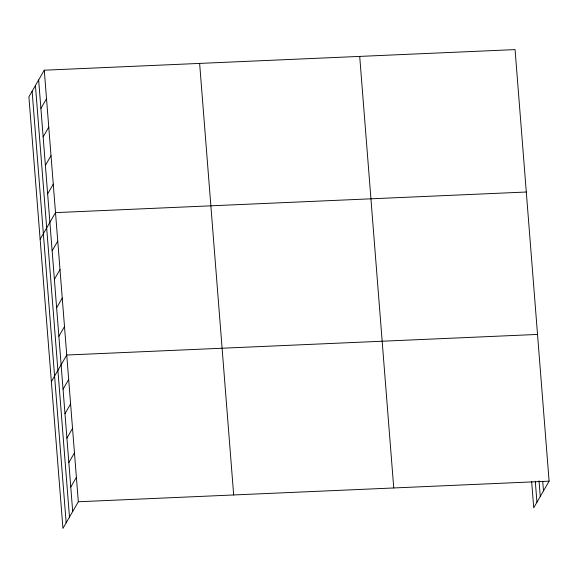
<?xml version="1.0" encoding="UTF-8"?>
<svg xmlns="http://www.w3.org/2000/svg" width="578" height="578" viewBox="0 0 578 578"><rect width="100%" height="100%" fill="white"/><g stroke="black" fill="none" stroke-linecap="round" stroke-linejoin="round"><path stroke-width="0.87" d="M44.275 70.205L28.9 96.837L62.937 528.393L78.319 501.762L44.275 70.205L515.063 49.607L549.1 481.163L533.725 507.795L531.659 481.597M40.901 108.426L46.522 98.686M43.148 136.907L48.769 127.167M45.395 165.387L51.016 155.655M47.642 193.876L53.263 184.136M40.135 239.249L55.51 212.617L526.291 192.019M52.136 250.838L57.757 241.098M54.383 279.319L60.004 269.579M56.63 307.799L62.251 298.067M58.877 336.288L64.498 326.548M51.363 381.661L66.745 355.029L537.526 334.431M63.053 389.225L68.674 379.486M64.982 413.675L70.603 403.943M66.911 438.131L72.532 428.392M68.833 462.588L74.461 452.849M70.762 487.044L76.39 477.305M78.319 501.762L549.1 481.163M542.72 481.293L543.479 490.903M539.021 480.752L540.257 496.473M535.286 481.257L536.94 502.217M359.704 56.406L393.741 487.962M199.634 63.407L233.671 494.963M38.654 79.945L72.691 511.494M35.439 85.515L69.476 517.072M32.122 91.259L66.159 522.815"/></g></svg>
